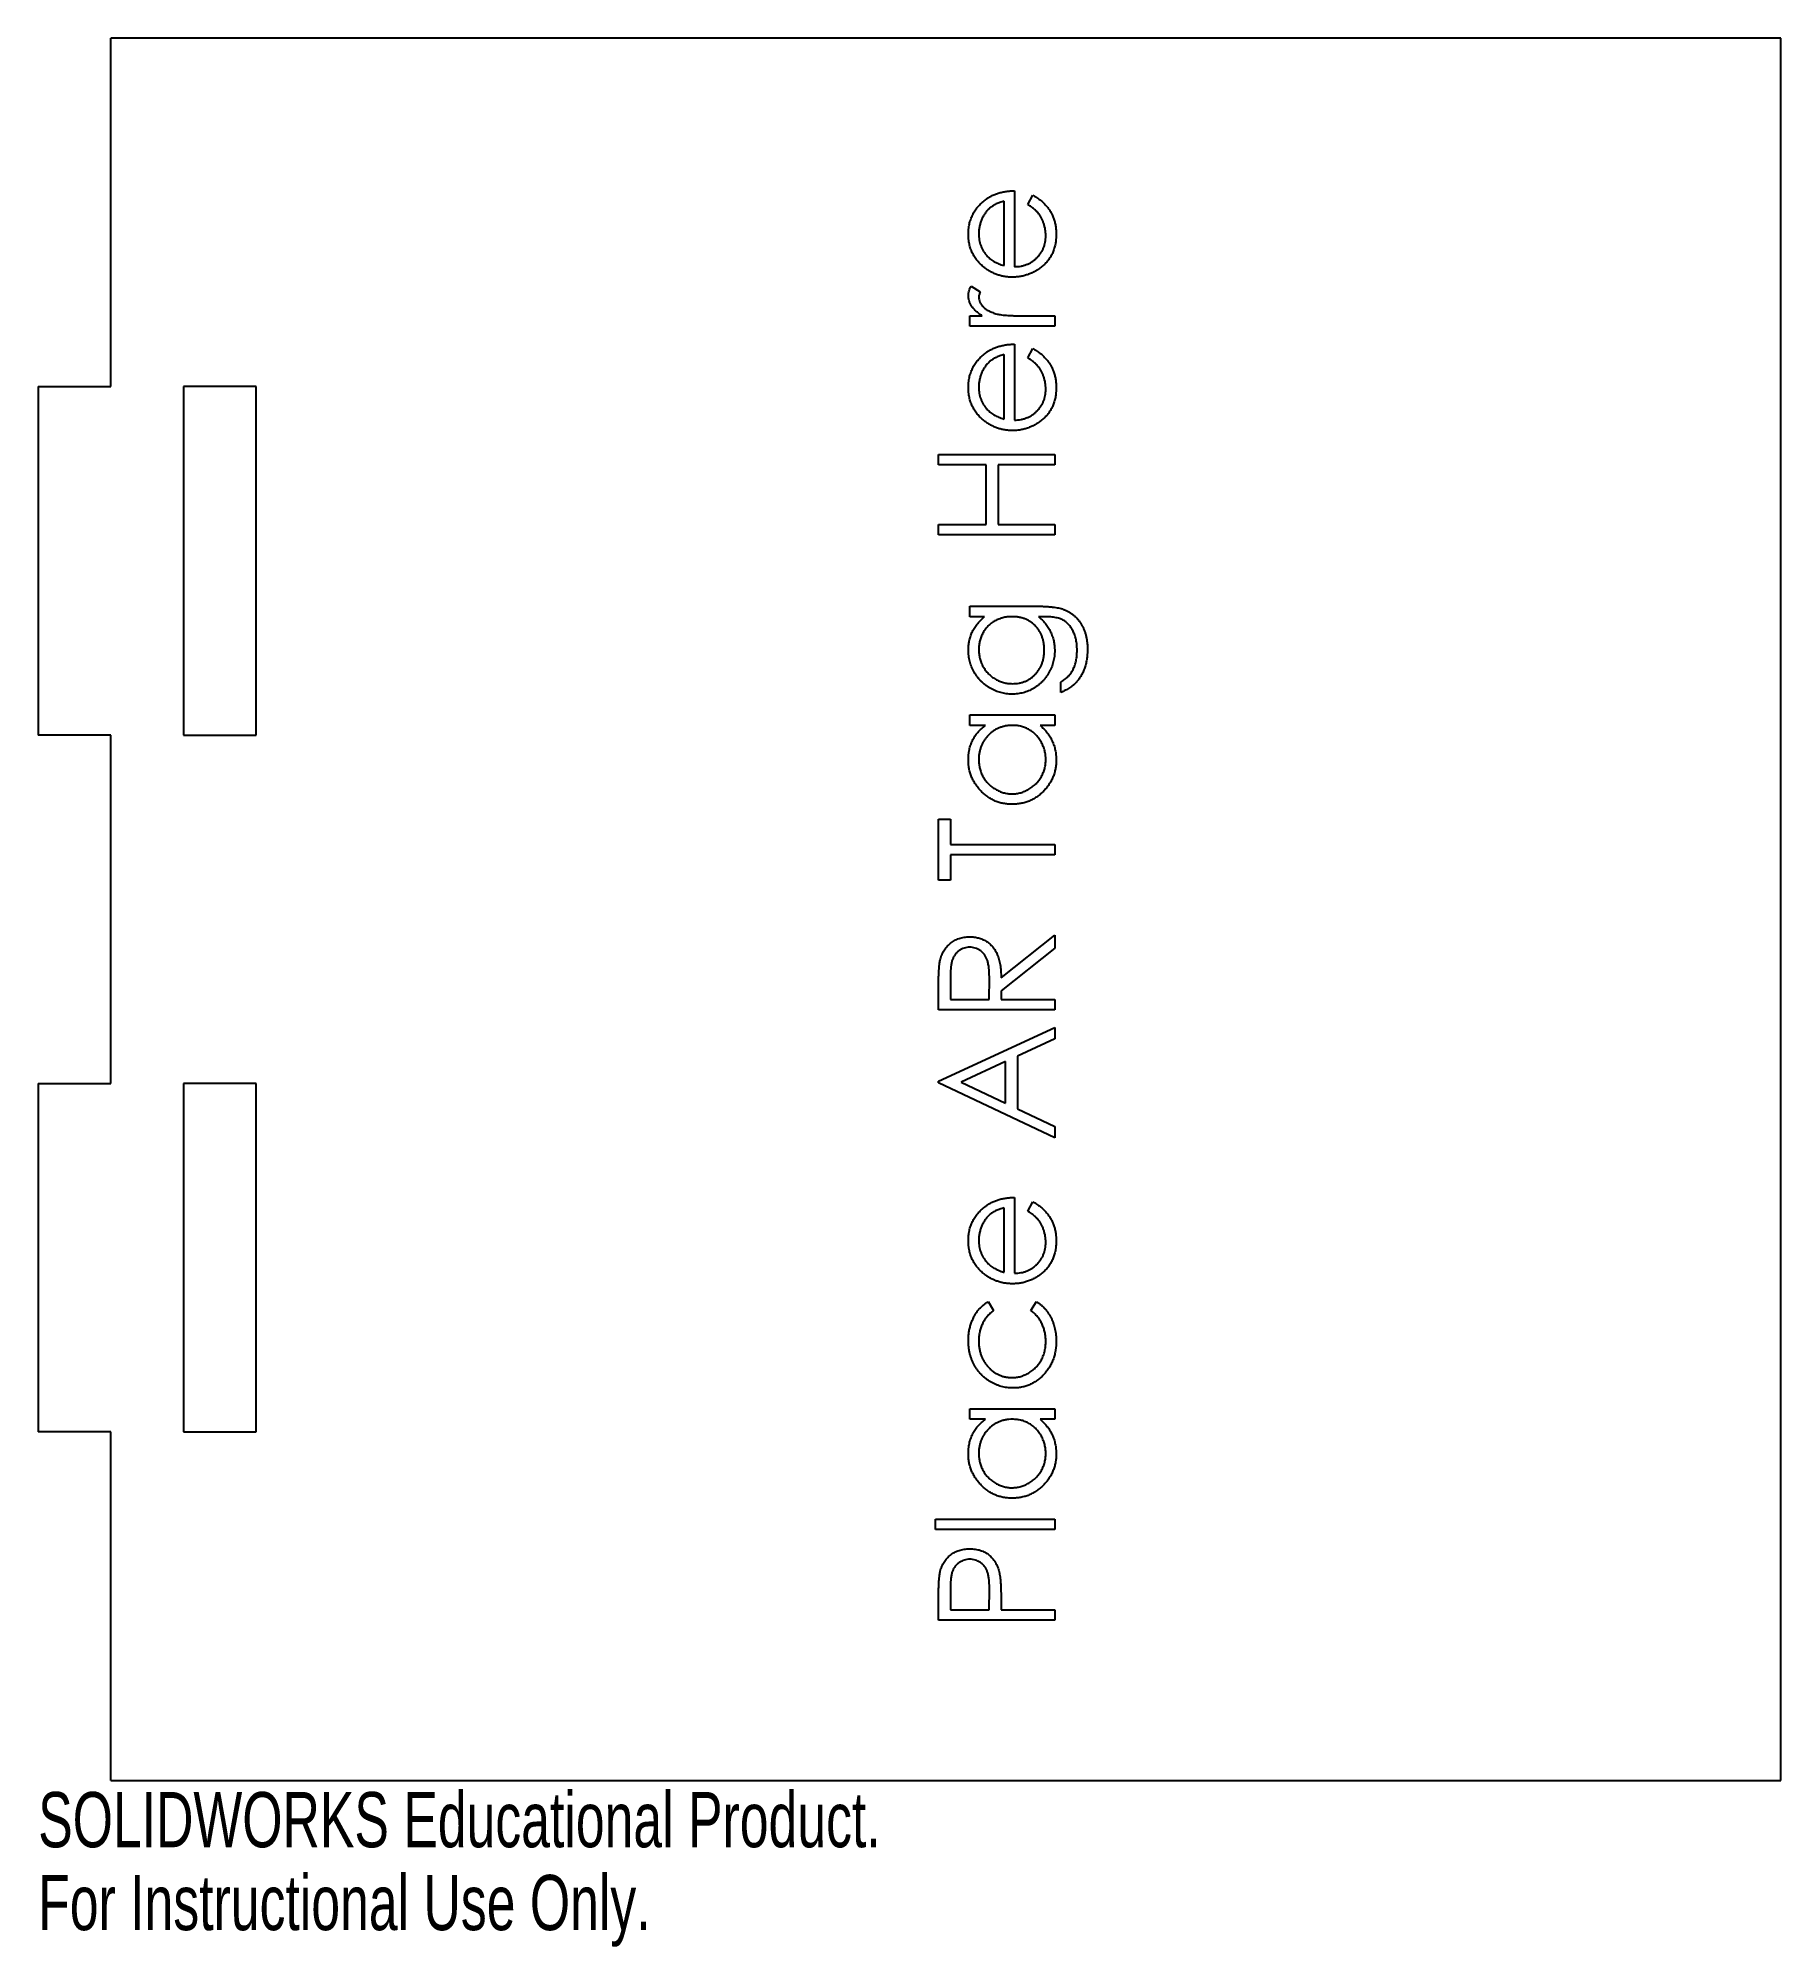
# Model space of a CAD drawing. Header units: inches. Extents: x -3 to 3, y -3.57 to 3.
import ezdxf

# ---------------------------------------------------------------- set-up
doc = ezdxf.new("R2010")
doc.units = ezdxf.units.IN
doc.header["$MEASUREMENT"] = 0
doc.styles.add('SLDTEXTSTYLE0', font='TXT', dxfattribs={"width": 0.7})

msp = doc.modelspace()

# ---------------------------------------------------------------- linework, layer by layer
at = {"color": 7, "linetype": 'Continuous', "lineweight": 25}
for p, q in [((3, 3), (-2.75, 3)), ((-2.75, 1.8), (-2.75, 3)), ((3, -3), (3, 3)), ((0.3256, 2.2166), (0.3256, 2.4385)), ((0.3615, 2.4744), (0.3615, 2.2128)), ((0.4077, 2.4271), (0.4244, 2.459)), ((0.2126, 2.1462), (0.2437, 2.1264)), ((0.2077, 2.0077), (0.2077, 2.0436)), ((0.2077, 2.0436), (0.2507, 2.0436)), ((0.4018, 2.0436), (0.5, 2.0436)), ((0.5, 2.0436), (0.5, 2.0077)), ((0.5, 2.0077), (0.2077, 2.0077)), ((0.3256, 1.6884), (0.3256, 1.9103)), ((0.3615, 1.9462), (0.3615, 1.6846)), ((0.4077, 1.8989), (0.4244, 1.9308)), ((-3, 1.8), (-2.75, 1.8)), ((-3, 1.8), (-3, 0.6)), ((-2.25, 1.8), (-2.5, 1.8)), ((-2.5, 1.8), (-2.5, 0.6)), ((-2.25, 0.6), (-2.25, 1.8)), ((0.1, 1.5308), (0.1, 1.5667)), ((0.1, 1.5667), (0.5, 1.5667)), ((0.2641, 1.5308), (0.1, 1.5308)), ((0.2641, 1.3256), (0.2641, 1.5308)), ((0.5, 1.5308), (0.3051, 1.5308)), ((0.3051, 1.5308), (0.3051, 1.3256)), ((0.5, 1.5667), (0.5, 1.5308)), ((0.1, 1.2897), (0.1, 1.3256)), ((0.1, 1.3256), (0.2641, 1.3256)), ((0.3051, 1.3256), (0.5, 1.3256)), ((0.5, 1.3256), (0.5, 1.2897)), ((0.5, 1.2897), (0.1, 1.2897)), ((0.2077, 1.0077), (0.2077, 1.0436)), ((0.2077, 1.0436), (0.4397, 1.0436)), ((0.2588, 1.0077), (0.2077, 1.0077)), ((0.4591, 1.0077), (0.444, 1.0077)), ((0.5205, 0.7462), (0.5205, 0.7821)), ((0.2077, 0.6333), (0.2077, 0.6692)), ((0.2077, 0.6692), (0.5, 0.6692)), ((0.5, 0.6692), (0.5, 0.6333)), ((-2.75, 0.6), (-3, 0.6)), ((-2.75, -0.6), (-2.75, 0.6)), ((-2.5, 0.6), (-2.25, 0.6)), ((0.2618, 0.6333), (0.2077, 0.6333)), ((0.5, 0.6333), (0.4494, 0.6333)), ((0.1, 0.1), (0.1, 0.3103)), ((0.1, 0.3103), (0.141, 0.3103)), ((0.141, 0.3103), (0.141, 0.2231)), ((0.141, 0.2231), (0.5, 0.2231)), ((0.5, 0.2231), (0.5, 0.1872)), ((0.141, 0.1872), (0.141, 0.1)), ((0.5, 0.1872), (0.141, 0.1872)), ((0.141, 0.1), (0.1, 0.1)), ((0.3154, -0.2367), (0.5, -0.0897)), ((0.5, -0.0897), (0.5, -0.1341)), ((0.5, -0.1341), (0.3154, -0.2811)), ((0.141, -0.2353), (0.141, -0.3103)), ((0.2744, -0.3103), (0.2749, -0.237)), ((0.1, -0.3462), (0.1, -0.2661)), ((0.141, -0.3103), (0.2744, -0.3103)), ((0.3154, -0.2811), (0.3154, -0.3103)), ((0.3154, -0.3103), (0.5, -0.3103)), ((0.5, -0.3103), (0.5, -0.3462)), ((0.5, -0.3462), (0.1, -0.3462)), ((0.1, -0.5923), (0.5, -0.4077)), ((0.5, -0.4467), (0.3718, -0.5058)), ((0.5, -0.4077), (0.5, -0.4467)), ((0.3308, -0.5248), (0.178, -0.5953)), ((0.3308, -0.6677), (0.3308, -0.5248)), ((0.3718, -0.5058), (0.3718, -0.6872)), ((-3, -0.6), (-3, -1.8)), ((-3, -0.6), (-2.75, -0.6)), ((-2.25, -0.6), (-2.5, -0.6)), ((-2.5, -0.6), (-2.5, -1.8)), ((-2.25, -1.8), (-2.25, -0.6)), ((0.1, -0.5974), (0.1, -0.5923)), ((0.5, -0.7872), (0.1, -0.5974)), ((0.178, -0.5953), (0.3308, -0.6677)), ((0.3718, -0.6872), (0.5, -0.748)), ((0.5, -0.748), (0.5, -0.7872)), ((0.3256, -1.2501), (0.3256, -1.0282)), ((0.3615, -0.9923), (0.3615, -1.2538)), ((0.4077, -1.0396), (0.4244, -1.0077)), ((0.2711, -1.3513), (0.2897, -1.3813)), ((0.4179, -1.3813), (0.4377, -1.3513)), ((0.2077, -1.7564), (0.2077, -1.7205)), ((0.2077, -1.7205), (0.5, -1.7205)), ((0.2618, -1.7564), (0.2077, -1.7564)), ((0.5, -1.7564), (0.4494, -1.7564)), ((0.5, -1.7205), (0.5, -1.7564)), ((-2.75, -1.8), (-3, -1.8)), ((-2.75, -3), (-2.75, -1.8)), ((-2.5, -1.8), (-2.25, -1.8)), ((0.0897, -2.1359), (0.0897, -2.1)), ((0.0897, -2.1), (0.5, -2.1)), ((0.5, -2.1), (0.5, -2.1359)), ((0.5, -2.1359), (0.0897, -2.1359)), ((0.141, -2.3397), (0.141, -2.4128)), ((0.2744, -2.4128), (0.2752, -2.3428)), ((0.1, -2.4487), (0.1, -2.3703)), ((0.141, -2.4128), (0.2744, -2.4128)), ((0.3154, -2.3842), (0.3154, -2.4128)), ((0.3154, -2.4128), (0.5, -2.4128)), ((0.5, -2.4128), (0.5, -2.4487)), ((0.5, -2.4487), (0.1, -2.4487)), ((-2.75, -3), (3, -3))]:
    msp.add_line(p, q, dxfattribs=at)
for points, knots in [([(0.2026, 2.3248), (0.2027, 2.3308), (0.203, 2.3426), (0.2058, 2.3597), (0.2103, 2.376), (0.2167, 2.3912), (0.2247, 2.4057), (0.2348, 2.419), (0.2465, 2.4315), (0.2555, 2.4388), (0.2601, 2.4425)], [0, 0, 0, 0, 0.132049, 0.259049, 0.381904, 0.502516, 0.622728, 0.744726, 0.870101, 1, 1, 1, 1]), ([(0.3256, 2.4385), (0.3209, 2.4372), (0.3117, 2.4346), (0.2991, 2.4293), (0.2878, 2.4234), (0.278, 2.4163), (0.2693, 2.4084), (0.2618, 2.3991), (0.2549, 2.3888), (0.2491, 2.3774), (0.2444, 2.3653), (0.241, 2.3527), (0.2389, 2.3398), (0.2386, 2.3311), (0.2385, 2.3267)], [0, 0, 0, 0, 0.096257, 0.184782, 0.267525, 0.344439, 0.419646, 0.496623, 0.576672, 0.660317, 0.74526, 0.830065, 0.914432, 1, 1, 1, 1]), ([(0.2601, 2.4425), (0.2635, 2.4451), (0.2704, 2.4501), (0.2816, 2.4564), (0.2934, 2.4619), (0.3058, 2.4663), (0.3188, 2.4698), (0.3325, 2.4724), (0.3468, 2.4739), (0.3566, 2.4742), (0.3615, 2.4744)], [0, 0, 0, 0, 0.118522, 0.236255, 0.356174, 0.47725, 0.60154, 0.729618, 0.862158, 1, 1, 1, 1]), ([(0.4244, 2.459), (0.4289, 2.4564), (0.4377, 2.4515), (0.4498, 2.443), (0.4605, 2.434), (0.4699, 2.4243), (0.4781, 2.4141), (0.4852, 2.4033), (0.4913, 2.3918), (0.4963, 2.3797), (0.5002, 2.3669), (0.5031, 2.3533), (0.5048, 2.3389), (0.505, 2.329), (0.5051, 2.324)], [0, 0, 0, 0, 0.093384, 0.181689, 0.265546, 0.346039, 0.424597, 0.501912, 0.580013, 0.658291, 0.738533, 0.821867, 0.908787, 1, 1, 1, 1]), ([(0.4692, 2.3195), (0.4692, 2.3231), (0.469, 2.3302), (0.4677, 2.3407), (0.4655, 2.3512), (0.4625, 2.3614), (0.4589, 2.3711), (0.4546, 2.3802), (0.4498, 2.3885), (0.4443, 2.3963), (0.4375, 2.4038), (0.4292, 2.4114), (0.4192, 2.4194), (0.4117, 2.4244), (0.4077, 2.4271)], [0, 0, 0, 0, 0.082597, 0.163889, 0.245674, 0.327919, 0.408809, 0.485689, 0.559113, 0.630217, 0.705259, 0.79157, 0.88979, 1, 1, 1, 1]), ([(0.2571, 2.2106), (0.2527, 2.2142), (0.2442, 2.2213), (0.2331, 2.2335), (0.2236, 2.2464), (0.2159, 2.2604), (0.2099, 2.2752), (0.2057, 2.291), (0.2031, 2.3076), (0.2027, 2.319), (0.2026, 2.3248)], [0, 0, 0, 0, 0.128851, 0.253207, 0.374634, 0.495346, 0.616346, 0.739634, 0.866826, 1, 1, 1, 1]), ([(0.2385, 2.3267), (0.2385, 2.3231), (0.2387, 2.316), (0.24, 2.3056), (0.2421, 2.2955), (0.2452, 2.2859), (0.249, 2.2766), (0.2537, 2.2677), (0.2594, 2.2593), (0.2637, 2.254), (0.2659, 2.2514)], [0, 0, 0, 0, 0.131103, 0.259163, 0.384194, 0.506328, 0.629067, 0.750648, 0.874028, 1, 1, 1, 1]), ([(0.5051, 2.324), (0.505, 2.3183), (0.5047, 2.3074), (0.5025, 2.2914), (0.4989, 2.2764), (0.4939, 2.2623), (0.4874, 2.2492), (0.4794, 2.2371), (0.47, 2.2258), (0.4591, 2.2157), (0.4475, 2.2066), (0.4354, 2.1987), (0.4228, 2.192), (0.4099, 2.1865), (0.3966, 2.1822), (0.383, 2.1791), (0.3689, 2.1773), (0.3594, 2.1771), (0.3546, 2.1769)], [0, 0, 0, 0, 0.0715779, 0.1396278, 0.2047946, 0.2681322, 0.3298104, 0.3912974, 0.4534289, 0.5165464, 0.5796254, 0.6411124, 0.7012869, 0.760489, 0.8199336, 0.8789208, 0.9389834, 1, 1, 1, 1]), ([(0.3615, 2.2128), (0.3654, 2.213), (0.373, 2.2133), (0.384, 2.215), (0.3946, 2.2175), (0.4046, 2.2211), (0.414, 2.2254), (0.423, 2.2307), (0.4313, 2.237), (0.4391, 2.2441), (0.4461, 2.2519), (0.4524, 2.2602), (0.4576, 2.269), (0.4619, 2.2782), (0.4652, 2.2879), (0.4675, 2.298), (0.469, 2.3086), (0.4691, 2.3158), (0.4692, 2.3195)], [0, 0, 0, 0, 0.068385, 0.134476, 0.198391, 0.260753, 0.321829, 0.383037, 0.444653, 0.507398, 0.569825, 0.630778, 0.690929, 0.750945, 0.811049, 0.872331, 0.935004, 1, 1, 1, 1]), ([(0.2659, 2.2514), (0.2676, 2.2495), (0.2711, 2.2456), (0.2771, 2.2404), (0.2836, 2.2355), (0.2908, 2.231), (0.2986, 2.2268), (0.307, 2.223), (0.3161, 2.2195), (0.3224, 2.2176), (0.3256, 2.2166)], [0, 0, 0, 0, 0.109988, 0.222589, 0.338513, 0.459696, 0.585519, 0.717507, 0.854661, 1, 1, 1, 1]), ([(0.3546, 2.1769), (0.3502, 2.177), (0.3413, 2.1773), (0.3281, 2.1788), (0.3153, 2.1815), (0.3028, 2.1852), (0.2908, 2.1899), (0.2791, 2.1957), (0.2678, 2.2026), (0.2606, 2.2079), (0.2571, 2.2106)], [0, 0, 0, 0, 0.128045, 0.253768, 0.377428, 0.500551, 0.623296, 0.746578, 0.872348, 1, 1, 1, 1]), ([(0.2026, 2.1149), (0.2027, 2.1174), (0.203, 2.1225), (0.2049, 2.1303), (0.2081, 2.1383), (0.211, 2.1435), (0.2126, 2.1462)], [0, 0, 0, 0, 0.225278, 0.463523, 0.720324, 1, 1, 1, 1]), ([(0.2507, 2.0436), (0.2467, 2.0462), (0.239, 2.0513), (0.2289, 2.0598), (0.2204, 2.0683), (0.2138, 2.0772), (0.2087, 2.0864), (0.2052, 2.0957), (0.203, 2.1053), (0.2027, 2.1117), (0.2026, 2.1149)], [0, 0, 0, 0, 0.1600114, 0.3060205, 0.4388539, 0.5609922, 0.6757335, 0.7861778, 0.8928739, 1, 1, 1, 1]), ([(0.2437, 2.1264), (0.2429, 2.1247), (0.2414, 2.1214), (0.2397, 2.1166), (0.2387, 2.1122), (0.2385, 2.1094), (0.2385, 2.1081)], [0, 0, 0, 0, 0.295139, 0.56023, 0.794983, 1, 1, 1, 1]), ([(0.2385, 2.1081), (0.2387, 2.1052), (0.239, 2.0993), (0.2421, 2.0907), (0.247, 2.0823), (0.2525, 2.0757), (0.2579, 2.0705), (0.2625, 2.0668), (0.2678, 2.0635), (0.2735, 2.0603), (0.2797, 2.0573), (0.2865, 2.0546), (0.2938, 2.0521), (0.2988, 2.0507), (0.3014, 2.05)], [0, 0, 0, 0, 0.093777, 0.191278, 0.294662, 0.409747, 0.471345, 0.53582, 0.603222, 0.674199, 0.748603, 0.828338, 0.912068, 1, 1, 1, 1]), ([(0.3014, 2.05), (0.3038, 2.0495), (0.3089, 2.0483), (0.3175, 2.0471), (0.3277, 2.0459), (0.3394, 2.0451), (0.3528, 2.0444), (0.3677, 2.044), (0.3842, 2.0436), (0.3957, 2.0436), (0.4018, 2.0436)], [0, 0, 0, 0, 0.070855, 0.157726, 0.258598, 0.375889, 0.508164, 0.657032, 0.820176, 1, 1, 1, 1]), ([(0.2026, 1.7966), (0.2027, 1.8026), (0.203, 1.8144), (0.2058, 1.8315), (0.2103, 1.8478), (0.2167, 1.863), (0.2247, 1.8774), (0.2348, 1.8908), (0.2465, 1.9033), (0.2555, 1.9106), (0.2601, 1.9143)], [0, 0, 0, 0, 0.1320486, 0.2590493, 0.3819041, 0.5025163, 0.6227282, 0.7447264, 0.8701007, 1, 1, 1, 1]), ([(0.3256, 1.9103), (0.3209, 1.9089), (0.3117, 1.9064), (0.2991, 1.9011), (0.2878, 1.8952), (0.278, 1.8881), (0.2693, 1.8802), (0.2618, 1.8709), (0.2549, 1.8606), (0.2491, 1.8492), (0.2444, 1.8371), (0.241, 1.8245), (0.2389, 1.8116), (0.2386, 1.8029), (0.2385, 1.7985)], [0, 0, 0, 0, 0.096257, 0.184782, 0.267525, 0.344439, 0.419646, 0.496623, 0.576672, 0.660317, 0.74526, 0.830065, 0.914432, 1, 1, 1, 1]), ([(0.2601, 1.9143), (0.2635, 1.9169), (0.2704, 1.9219), (0.2816, 1.9282), (0.2934, 1.9337), (0.3058, 1.9381), (0.3188, 1.9416), (0.3325, 1.9442), (0.3468, 1.9457), (0.3566, 1.946), (0.3615, 1.9462)], [0, 0, 0, 0, 0.118522, 0.236255, 0.356174, 0.47725, 0.60154, 0.729618, 0.862158, 1, 1, 1, 1]), ([(0.4244, 1.9308), (0.4289, 1.9282), (0.4377, 1.9233), (0.4498, 1.9148), (0.4605, 1.9058), (0.4699, 1.8961), (0.4781, 1.8859), (0.4852, 1.8751), (0.4913, 1.8636), (0.4963, 1.8515), (0.5002, 1.8387), (0.5031, 1.8251), (0.5048, 1.8107), (0.505, 1.8008), (0.5051, 1.7958)], [0, 0, 0, 0, 0.093384, 0.181689, 0.265546, 0.346039, 0.424597, 0.501912, 0.580013, 0.658291, 0.738533, 0.821867, 0.908787, 1, 1, 1, 1]), ([(0.4692, 1.7913), (0.4692, 1.7948), (0.469, 1.802), (0.4677, 1.8125), (0.4655, 1.823), (0.4625, 1.8332), (0.4589, 1.8429), (0.4546, 1.852), (0.4498, 1.8603), (0.4443, 1.8681), (0.4375, 1.8756), (0.4292, 1.8832), (0.4192, 1.8912), (0.4117, 1.8962), (0.4077, 1.8989)], [0, 0, 0, 0, 0.082597, 0.163889, 0.245674, 0.327919, 0.408809, 0.485689, 0.559113, 0.630217, 0.705259, 0.79157, 0.88979, 1, 1, 1, 1]), ([(0.2571, 1.6824), (0.2527, 1.686), (0.2442, 1.6931), (0.2331, 1.7052), (0.2236, 1.7182), (0.2159, 1.7322), (0.2099, 1.747), (0.2057, 1.7628), (0.2031, 1.7794), (0.2027, 1.7908), (0.2026, 1.7966)], [0, 0, 0, 0, 0.128851, 0.253207, 0.374634, 0.495346, 0.616346, 0.739634, 0.866826, 1, 1, 1, 1]), ([(0.2385, 1.7985), (0.2385, 1.7949), (0.2387, 1.7878), (0.24, 1.7774), (0.2421, 1.7673), (0.2452, 1.7577), (0.249, 1.7484), (0.2537, 1.7395), (0.2594, 1.7311), (0.2637, 1.7258), (0.2659, 1.7232)], [0, 0, 0, 0, 0.131103, 0.259163, 0.384194, 0.506328, 0.629067, 0.750648, 0.874028, 1, 1, 1, 1]), ([(0.5051, 1.7958), (0.505, 1.7901), (0.5047, 1.7792), (0.5025, 1.7632), (0.4989, 1.7482), (0.4939, 1.7341), (0.4874, 1.721), (0.4794, 1.7089), (0.47, 1.6976), (0.4591, 1.6875), (0.4475, 1.6784), (0.4354, 1.6704), (0.4228, 1.6638), (0.4099, 1.6583), (0.3966, 1.654), (0.383, 1.6509), (0.3689, 1.6491), (0.3594, 1.6489), (0.3546, 1.6487)], [0, 0, 0, 0, 0.0715779, 0.1396278, 0.2047946, 0.2681322, 0.3298104, 0.3912974, 0.4534289, 0.5165464, 0.5796254, 0.6411124, 0.7012869, 0.760489, 0.8199336, 0.8789208, 0.9389834, 1, 1, 1, 1]), ([(0.3615, 1.6846), (0.3654, 1.6848), (0.373, 1.6851), (0.384, 1.6868), (0.3946, 1.6893), (0.4046, 1.6929), (0.414, 1.6972), (0.423, 1.7025), (0.4313, 1.7088), (0.4391, 1.7159), (0.4461, 1.7237), (0.4524, 1.732), (0.4576, 1.7408), (0.4619, 1.75), (0.4652, 1.7597), (0.4675, 1.7698), (0.469, 1.7804), (0.4691, 1.7876), (0.4692, 1.7913)], [0, 0, 0, 0, 0.068385, 0.134476, 0.198391, 0.260753, 0.321829, 0.383037, 0.444653, 0.507398, 0.569825, 0.630778, 0.690929, 0.750945, 0.811049, 0.872331, 0.935004, 1, 1, 1, 1]), ([(0.2659, 1.7232), (0.2676, 1.7212), (0.2711, 1.7174), (0.2771, 1.7122), (0.2836, 1.7073), (0.2908, 1.7028), (0.2986, 1.6986), (0.307, 1.6948), (0.3161, 1.6913), (0.3224, 1.6894), (0.3256, 1.6884)], [0, 0, 0, 0, 0.109988, 0.222589, 0.338513, 0.459696, 0.585519, 0.717507, 0.854661, 1, 1, 1, 1]), ([(0.3546, 1.6487), (0.3502, 1.6488), (0.3413, 1.6491), (0.3281, 1.6506), (0.3153, 1.6533), (0.3028, 1.6569), (0.2908, 1.6617), (0.2791, 1.6675), (0.2678, 1.6744), (0.2606, 1.6797), (0.2571, 1.6824)], [0, 0, 0, 0, 0.128045, 0.253768, 0.377428, 0.500551, 0.623296, 0.746578, 0.872348, 1, 1, 1, 1]), ([(0.2026, 0.892), (0.2027, 0.8974), (0.203, 0.908), (0.2054, 0.9236), (0.2093, 0.9387), (0.2147, 0.9533), (0.2222, 0.9676), (0.2321, 0.9815), (0.2444, 0.995), (0.2539, 1.0033), (0.2588, 1.0077)], [0, 0, 0, 0, 0.1209111, 0.2387622, 0.3547549, 0.4703594, 0.5891441, 0.7163289, 0.8524453, 1, 1, 1, 1]), ([(0.3522, 1.0077), (0.3469, 1.0075), (0.3365, 1.0072), (0.3213, 1.0044), (0.3071, 0.9998), (0.2937, 0.9935), (0.2815, 0.9855), (0.2707, 0.9758), (0.261, 0.9648), (0.253, 0.9522), (0.2465, 0.9387), (0.2418, 0.9246), (0.239, 0.9099), (0.2387, 0.8999), (0.2385, 0.8949)], [0, 0, 0, 0, 0.089223, 0.174311, 0.257557, 0.339857, 0.421309, 0.501538, 0.582775, 0.666348, 0.750246, 0.83278, 0.915666, 1, 1, 1, 1]), ([(0.4641, 0.8927), (0.464, 0.8969), (0.4638, 0.9052), (0.4624, 0.9173), (0.46, 0.9287), (0.4566, 0.9395), (0.4523, 0.9497), (0.4468, 0.9591), (0.4406, 0.9681), (0.4334, 0.9762), (0.4254, 0.9836), (0.4167, 0.99), (0.4074, 0.9955), (0.3976, 1.0001), (0.3871, 1.0035), (0.376, 1.0058), (0.3643, 1.0075), (0.3563, 1.0076), (0.3522, 1.0077)], [0, 0, 0, 0, 0.070121, 0.137122, 0.201487, 0.263765, 0.32456, 0.384739, 0.444905, 0.505232, 0.565494, 0.6251, 0.68435, 0.743883, 0.804608, 0.867239, 0.932094, 1, 1, 1, 1]), ([(0.4397, 1.0436), (0.4446, 1.0436), (0.4541, 1.0435), (0.4679, 1.0431), (0.4807, 1.0421), (0.4924, 1.0411), (0.5031, 1.0396), (0.5128, 1.0377), (0.5215, 1.0356), (0.5268, 1.0338), (0.5293, 1.0329)], [0, 0, 0, 0, 0.163445, 0.315489, 0.456291, 0.585864, 0.705429, 0.813371, 0.911718, 1, 1, 1, 1]), ([(0.444, 1.0077), (0.4483, 1.004), (0.4569, 0.9968), (0.4682, 0.9844), (0.4778, 0.9707), (0.4858, 0.956), (0.4921, 0.9404), (0.4967, 0.9244), (0.4995, 0.9078), (0.4998, 0.8965), (0.5, 0.8909)], [0, 0, 0, 0, 0.126584, 0.250941, 0.374443, 0.499573, 0.624733, 0.748994, 0.873157, 1, 1, 1, 1]), ([(0.5769, 0.892), (0.5768, 0.8982), (0.5764, 0.9103), (0.5739, 0.9277), (0.5696, 0.9435), (0.5635, 0.9577), (0.5561, 0.9702), (0.548, 0.981), (0.5387, 0.9896), (0.5302, 0.9955), (0.5225, 0.9991), (0.516, 1.0015), (0.5086, 1.0033), (0.5004, 1.0049), (0.4913, 1.0062), (0.4813, 1.007), (0.4705, 1.0076), (0.463, 1.0077), (0.4591, 1.0077)], [0, 0, 0, 0, 0.09818, 0.189281, 0.274487, 0.355219, 0.431123, 0.501038, 0.566565, 0.629684, 0.662677, 0.698735, 0.738584, 0.782147, 0.830394, 0.882567, 0.939223, 1, 1, 1, 1]), ([(0.5293, 1.0329), (0.5326, 1.0317), (0.5391, 1.0291), (0.5482, 1.0244), (0.5569, 1.0191), (0.5649, 1.0131), (0.5724, 1.0063), (0.5793, 0.999), (0.5856, 0.991), (0.5912, 0.9822), (0.5964, 0.973), (0.6008, 0.9633), (0.6045, 0.9531), (0.6075, 0.9424), (0.6099, 0.9313), (0.6116, 0.9197), (0.6127, 0.9077), (0.6128, 0.8996), (0.6128, 0.8954)], [0, 0, 0, 0, 0.061377, 0.120918, 0.179441, 0.23763, 0.295967, 0.354252, 0.413289, 0.473845, 0.53511, 0.596983, 0.659861, 0.724251, 0.789992, 0.857734, 0.927822, 1, 1, 1, 1]), ([(0.3529, 0.741), (0.3496, 0.7411), (0.343, 0.7412), (0.3331, 0.7422), (0.3235, 0.7437), (0.314, 0.746), (0.3047, 0.7488), (0.2955, 0.7522), (0.2866, 0.7564), (0.2778, 0.761), (0.2694, 0.7663), (0.2613, 0.7721), (0.2538, 0.7784), (0.2466, 0.7851), (0.24, 0.7923), (0.2338, 0.8001), (0.228, 0.8082), (0.2227, 0.8169), (0.2181, 0.8258), (0.2138, 0.8348), (0.2104, 0.8441), (0.2075, 0.8534), (0.2054, 0.8629), (0.2037, 0.8725), (0.2027, 0.8822), (0.2026, 0.8887), (0.2026, 0.892)], [0, 0, 0, 0, 0.0420341, 0.0839054, 0.1250689, 0.1661585, 0.2072103, 0.2484907, 0.2898781, 0.3321695, 0.3744758, 0.416225, 0.4576096, 0.4990732, 0.5405534, 0.5822488, 0.6245498, 0.6674328, 0.7103225, 0.7524671, 0.7940648, 0.8352157, 0.8762283, 0.9174462, 0.9586431, 1, 1, 1, 1]), ([(0.2385, 0.8949), (0.2386, 0.8896), (0.239, 0.8792), (0.242, 0.864), (0.2468, 0.8493), (0.2534, 0.8353), (0.2617, 0.8224), (0.2717, 0.8108), (0.2831, 0.8007), (0.2958, 0.7922), (0.3096, 0.7854), (0.324, 0.7806), (0.339, 0.7774), (0.3492, 0.7771), (0.3543, 0.7769)], [0, 0, 0, 0, 0.085516, 0.169303, 0.252209, 0.336557, 0.42063, 0.502772, 0.584832, 0.668294, 0.751846, 0.834061, 0.916223, 1, 1, 1, 1]), ([(0.5, 0.8909), (0.4999, 0.8875), (0.4998, 0.8809), (0.4989, 0.871), (0.4973, 0.8613), (0.4952, 0.8517), (0.4923, 0.8424), (0.489, 0.8331), (0.4849, 0.824), (0.4802, 0.8151), (0.475, 0.8066), (0.4694, 0.7985), (0.4634, 0.7908), (0.4569, 0.7837), (0.45, 0.7771), (0.4427, 0.771), (0.4349, 0.7654), (0.4268, 0.7602), (0.4182, 0.7558), (0.4095, 0.7518), (0.4006, 0.7484), (0.3915, 0.7457), (0.3821, 0.7437), (0.3726, 0.7421), (0.3628, 0.7412), (0.3562, 0.7411), (0.3529, 0.741)], [0, 0, 0, 0, 0.042863, 0.085187, 0.127219, 0.169041, 0.210896, 0.252856, 0.295658, 0.338581, 0.38149, 0.423606, 0.465089, 0.506333, 0.547059, 0.587693, 0.628691, 0.669961, 0.711048, 0.752006, 0.792681, 0.833453, 0.874196, 0.915497, 0.95748, 1, 1, 1, 1]), ([(0.3543, 0.7769), (0.3582, 0.777), (0.3658, 0.7772), (0.377, 0.7787), (0.3877, 0.7813), (0.3979, 0.7848), (0.4075, 0.7893), (0.4166, 0.7949), (0.4252, 0.8015), (0.4332, 0.809), (0.4404, 0.8173), (0.4468, 0.8263), (0.4521, 0.836), (0.4566, 0.8461), (0.4599, 0.857), (0.4624, 0.8684), (0.4638, 0.8804), (0.464, 0.8885), (0.4641, 0.8927)], [0, 0, 0, 0, 0.064982, 0.1278, 0.189053, 0.248813, 0.307703, 0.366987, 0.42735, 0.488803, 0.550681, 0.612052, 0.673375, 0.734934, 0.797813, 0.862894, 0.930097, 1, 1, 1, 1]), ([(0.6128, 0.8954), (0.6127, 0.8894), (0.6125, 0.8776), (0.6104, 0.8604), (0.6071, 0.844), (0.6024, 0.8288), (0.5966, 0.8147), (0.5899, 0.8019), (0.5822, 0.7904), (0.5734, 0.7801), (0.563, 0.7708), (0.5508, 0.7621), (0.5365, 0.7537), (0.526, 0.7487), (0.5205, 0.7462)], [0, 0, 0, 0, 0.096488, 0.188417, 0.276865, 0.362159, 0.443456, 0.520182, 0.592724, 0.662929, 0.735428, 0.814887, 0.903064, 1, 1, 1, 1]), ([(0.5205, 0.7821), (0.5251, 0.7849), (0.5341, 0.7906), (0.5457, 0.8011), (0.5555, 0.8127), (0.5635, 0.8257), (0.5696, 0.8401), (0.5739, 0.856), (0.5765, 0.8735), (0.5768, 0.8856), (0.5769, 0.892)], [0, 0, 0, 0, 0.124736, 0.243843, 0.35972, 0.474789, 0.593462, 0.719307, 0.853832, 1, 1, 1, 1]), ([(0.2026, 0.5151), (0.2027, 0.521), (0.2031, 0.5327), (0.2057, 0.5498), (0.2103, 0.566), (0.2164, 0.5814), (0.2247, 0.5959), (0.2349, 0.6096), (0.2474, 0.6221), (0.2569, 0.6295), (0.2618, 0.6333)], [0, 0, 0, 0, 0.129876, 0.254681, 0.376055, 0.495308, 0.61515, 0.738121, 0.865633, 1, 1, 1, 1]), ([(0.3545, 0.6333), (0.3504, 0.6332), (0.3425, 0.633), (0.3308, 0.6314), (0.3197, 0.6287), (0.309, 0.625), (0.2988, 0.6202), (0.2892, 0.6143), (0.2801, 0.6074), (0.2716, 0.5994), (0.2639, 0.5907), (0.257, 0.5815), (0.2513, 0.5717), (0.2466, 0.5614), (0.2429, 0.5507), (0.2404, 0.5394), (0.2387, 0.5276), (0.2385, 0.5196), (0.2385, 0.5155)], [0, 0, 0, 0, 0.065634, 0.129188, 0.191219, 0.251913, 0.312507, 0.373494, 0.435152, 0.498741, 0.562095, 0.624187, 0.685476, 0.746097, 0.807612, 0.869967, 0.933951, 1, 1, 1, 1]), ([(0.4692, 0.5152), (0.469, 0.5204), (0.4687, 0.5307), (0.4658, 0.546), (0.4609, 0.5608), (0.4543, 0.5749), (0.4461, 0.5881), (0.4365, 0.5999), (0.4254, 0.61), (0.4131, 0.6184), (0.3996, 0.6251), (0.3853, 0.6299), (0.3702, 0.6328), (0.3598, 0.6331), (0.3545, 0.6333)], [0, 0, 0, 0, 0.084823, 0.168704, 0.252748, 0.338456, 0.42334, 0.505813, 0.586129, 0.667469, 0.748852, 0.830411, 0.913435, 1, 1, 1, 1]), ([(0.4494, 0.6333), (0.454, 0.6293), (0.4629, 0.6214), (0.4747, 0.6082), (0.4842, 0.5942), (0.492, 0.5795), (0.4979, 0.5641), (0.5021, 0.548), (0.5047, 0.5312), (0.505, 0.5197), (0.5051, 0.5139)], [0, 0, 0, 0, 0.134291, 0.26246, 0.386305, 0.507193, 0.627322, 0.748159, 0.872377, 1, 1, 1, 1]), ([(0.353, 0.3615), (0.348, 0.3617), (0.3379, 0.362), (0.3231, 0.3641), (0.3089, 0.3676), (0.2953, 0.3726), (0.2822, 0.379), (0.2697, 0.3867), (0.2577, 0.3959), (0.2466, 0.4064), (0.2363, 0.4179), (0.2273, 0.4301), (0.2196, 0.4428), (0.2134, 0.4562), (0.2085, 0.4701), (0.205, 0.4846), (0.203, 0.4996), (0.2027, 0.5099), (0.2026, 0.5151)], [0, 0, 0, 0, 0.063775, 0.126079, 0.186904, 0.247574, 0.308003, 0.369132, 0.432033, 0.496791, 0.561611, 0.624914, 0.686726, 0.748079, 0.809582, 0.871631, 0.934886, 1, 1, 1, 1]), ([(0.2385, 0.5155), (0.2386, 0.5103), (0.239, 0.4999), (0.2419, 0.4847), (0.2467, 0.4702), (0.2532, 0.4563), (0.2616, 0.4435), (0.2714, 0.4319), (0.2829, 0.4218), (0.2956, 0.4131), (0.3094, 0.4061), (0.3237, 0.4012), (0.3384, 0.3979), (0.3484, 0.3976), (0.3534, 0.3974)], [0, 0, 0, 0, 0.085928, 0.169607, 0.252496, 0.336272, 0.419777, 0.50203, 0.585103, 0.669819, 0.754165, 0.836645, 0.918003, 1, 1, 1, 1]), ([(0.5051, 0.5139), (0.505, 0.5088), (0.5047, 0.4986), (0.5026, 0.4836), (0.4991, 0.4692), (0.4943, 0.4554), (0.488, 0.4421), (0.4804, 0.4294), (0.4713, 0.4173), (0.461, 0.406), (0.4497, 0.3956), (0.4377, 0.3864), (0.425, 0.3788), (0.4118, 0.3724), (0.3979, 0.3675), (0.3835, 0.3641), (0.3685, 0.362), (0.3582, 0.3617), (0.353, 0.3615)], [0, 0, 0, 0, 0.06462, 0.127433, 0.189004, 0.24993, 0.310668, 0.372329, 0.434939, 0.499576, 0.564191, 0.626735, 0.688109, 0.749294, 0.810331, 0.871901, 0.935046, 1, 1, 1, 1]), ([(0.3534, 0.3974), (0.3584, 0.3976), (0.3684, 0.3981), (0.3831, 0.4011), (0.3974, 0.4063), (0.4113, 0.4133), (0.4241, 0.4221), (0.4358, 0.4322), (0.4458, 0.4438), (0.4542, 0.4567), (0.461, 0.4705), (0.4657, 0.485), (0.4687, 0.5), (0.4691, 0.5101), (0.4692, 0.5152)], [0, 0, 0, 0, 0.081596, 0.162873, 0.245092, 0.330422, 0.416116, 0.499851, 0.583013, 0.66713, 0.751291, 0.833771, 0.916249, 1, 1, 1, 1]), ([(0.1054, -0.1755), (0.1062, -0.1726), (0.1076, -0.1668), (0.1106, -0.1584), (0.1141, -0.1505), (0.1182, -0.143), (0.123, -0.1359), (0.1283, -0.1292), (0.1341, -0.123), (0.1406, -0.1172), (0.1475, -0.1119), (0.1548, -0.1073), (0.1626, -0.1034), (0.1707, -0.1004), (0.1792, -0.0978), (0.1881, -0.0961), (0.1974, -0.095), (0.2038, -0.0949), (0.207, -0.0949)], [0, 0, 0, 0, 0.0642112, 0.1270525, 0.1887278, 0.24911, 0.3094251, 0.3697939, 0.430612, 0.491884, 0.5540513, 0.6151803, 0.6762828, 0.7384501, 0.8007762, 0.8651965, 0.9316474, 1, 1, 1, 1]), ([(0.2069, -0.1308), (0.2037, -0.1309), (0.1973, -0.1312), (0.188, -0.1334), (0.1792, -0.1372), (0.1708, -0.1422), (0.1634, -0.1484), (0.157, -0.1556), (0.1518, -0.1638), (0.1483, -0.1713), (0.1462, -0.1781), (0.1447, -0.1839), (0.1437, -0.1906), (0.1427, -0.198), (0.1419, -0.2062), (0.1414, -0.2152), (0.1411, -0.225), (0.141, -0.2318), (0.141, -0.2353)], [0, 0, 0, 0, 0.068801, 0.136339, 0.203981, 0.273501, 0.342899, 0.410938, 0.479129, 0.54949, 0.587827, 0.630814, 0.678939, 0.731984, 0.79115, 0.85531, 0.9251, 1, 1, 1, 1]), ([(0.2749, -0.237), (0.2749, -0.2336), (0.2749, -0.227), (0.2745, -0.2174), (0.2739, -0.2085), (0.2732, -0.2002), (0.2721, -0.1927), (0.2708, -0.1858), (0.2694, -0.1797), (0.267, -0.1725), (0.2635, -0.1644), (0.258, -0.1558), (0.2515, -0.1482), (0.2437, -0.1421), (0.2354, -0.1369), (0.2263, -0.1335), (0.2168, -0.1312), (0.2102, -0.1309), (0.2069, -0.1308)], [0, 0, 0, 0, 0.0716548, 0.1388875, 0.2011472, 0.2590763, 0.312197, 0.3606145, 0.4050108, 0.4450189, 0.5184534, 0.5894227, 0.6580394, 0.7272811, 0.7958269, 0.8631876, 0.9304039, 1, 1, 1, 1]), ([(0.207, -0.0949), (0.2123, -0.095), (0.2227, -0.0954), (0.2378, -0.0984), (0.2519, -0.1034), (0.2649, -0.1103), (0.2767, -0.1191), (0.287, -0.1296), (0.2957, -0.142), (0.3016, -0.1535), (0.3055, -0.1636), (0.3082, -0.1719), (0.3103, -0.181), (0.3121, -0.1908), (0.3136, -0.2013), (0.3146, -0.2125), (0.3152, -0.2244), (0.3153, -0.2325), (0.3154, -0.2367)], [0, 0, 0, 0, 0.07878, 0.153721, 0.226714, 0.299191, 0.37119, 0.443006, 0.516689, 0.593217, 0.633873, 0.676989, 0.7229, 0.771959, 0.824211, 0.879379, 0.937948, 1, 1, 1, 1]), ([(0.1, -0.2661), (0.1, -0.2608), (0.1001, -0.2505), (0.1002, -0.2358), (0.1008, -0.2225), (0.1013, -0.2105), (0.1021, -0.1998), (0.1029, -0.1905), (0.104, -0.1825), (0.105, -0.1777), (0.1054, -0.1755)], [0, 0, 0, 0, 0.176258, 0.338434, 0.484822, 0.617158, 0.734698, 0.837385, 0.926372, 1, 1, 1, 1]), ([(0.2026, -1.1418), (0.2027, -1.1358), (0.203, -1.1241), (0.2058, -1.1069), (0.2103, -1.0907), (0.2167, -1.0755), (0.2247, -1.061), (0.2348, -1.0477), (0.2465, -1.0351), (0.2555, -1.0278), (0.2601, -1.0241)], [0, 0, 0, 0, 0.132049, 0.259049, 0.381904, 0.502516, 0.622728, 0.744726, 0.870101, 1, 1, 1, 1]), ([(0.3256, -1.0282), (0.3209, -1.0295), (0.3117, -1.032), (0.2991, -1.0374), (0.2878, -1.0433), (0.278, -1.0503), (0.2693, -1.0583), (0.2618, -1.0676), (0.2549, -1.0778), (0.2491, -1.0892), (0.2444, -1.1014), (0.241, -1.1139), (0.2389, -1.1269), (0.2386, -1.1356), (0.2385, -1.14)], [0, 0, 0, 0, 0.096257, 0.184782, 0.267525, 0.344439, 0.419646, 0.496623, 0.576672, 0.660317, 0.74526, 0.830065, 0.914432, 1, 1, 1, 1]), ([(0.2601, -1.0241), (0.2635, -1.0216), (0.2704, -1.0165), (0.2816, -1.0102), (0.2934, -1.0048), (0.3058, -1.0004), (0.3188, -0.9968), (0.3325, -0.9943), (0.3468, -0.9928), (0.3566, -0.9925), (0.3615, -0.9923)], [0, 0, 0, 0, 0.118522, 0.236255, 0.356174, 0.47725, 0.60154, 0.729618, 0.862158, 1, 1, 1, 1]), ([(0.4692, -1.1472), (0.4692, -1.1436), (0.469, -1.1365), (0.4677, -1.1259), (0.4655, -1.1155), (0.4625, -1.1053), (0.4589, -1.0955), (0.4546, -1.0864), (0.4498, -1.0781), (0.4443, -1.0703), (0.4375, -1.0628), (0.4292, -1.0553), (0.4192, -1.0473), (0.4117, -1.0423), (0.4077, -1.0396)], [0, 0, 0, 0, 0.082597, 0.163889, 0.245674, 0.327919, 0.408809, 0.485689, 0.559113, 0.630217, 0.705259, 0.79157, 0.88979, 1, 1, 1, 1]), ([(0.4244, -1.0077), (0.4289, -1.0102), (0.4377, -1.0152), (0.4498, -1.0237), (0.4605, -1.0326), (0.4699, -1.0423), (0.4781, -1.0525), (0.4852, -1.0634), (0.4913, -1.0748), (0.4963, -1.087), (0.5002, -1.0998), (0.5031, -1.1134), (0.5048, -1.1278), (0.505, -1.1377), (0.5051, -1.1427)], [0, 0, 0, 0, 0.093384, 0.181689, 0.265546, 0.346039, 0.424597, 0.501912, 0.580013, 0.658291, 0.738533, 0.821867, 0.908787, 1, 1, 1, 1]), ([(0.2571, -1.2561), (0.2527, -1.2525), (0.2442, -1.2454), (0.2331, -1.2332), (0.2236, -1.2202), (0.2159, -1.2063), (0.2099, -1.1914), (0.2057, -1.1757), (0.2031, -1.1591), (0.2027, -1.1477), (0.2026, -1.1418)], [0, 0, 0, 0, 0.128851, 0.253207, 0.374634, 0.495346, 0.616346, 0.739634, 0.866826, 1, 1, 1, 1]), ([(0.2385, -1.14), (0.2385, -1.1436), (0.2387, -1.1507), (0.24, -1.1611), (0.2421, -1.1711), (0.2452, -1.1807), (0.249, -1.19), (0.2537, -1.1989), (0.2594, -1.2074), (0.2637, -1.2126), (0.2659, -1.2153)], [0, 0, 0, 0, 0.131103, 0.259163, 0.384194, 0.506328, 0.629067, 0.750648, 0.874028, 1, 1, 1, 1]), ([(0.5051, -1.1427), (0.505, -1.1483), (0.5047, -1.1593), (0.5025, -1.1752), (0.4989, -1.1902), (0.4939, -1.2043), (0.4874, -1.2174), (0.4794, -1.2296), (0.47, -1.2409), (0.4591, -1.251), (0.4475, -1.26), (0.4354, -1.268), (0.4228, -1.2747), (0.4099, -1.2802), (0.3966, -1.2845), (0.383, -1.2876), (0.3689, -1.2893), (0.3594, -1.2896), (0.3546, -1.2897)], [0, 0, 0, 0, 0.071578, 0.139628, 0.204795, 0.268132, 0.32981, 0.391297, 0.453429, 0.516546, 0.579625, 0.641112, 0.701287, 0.760489, 0.819934, 0.878921, 0.938983, 1, 1, 1, 1]), ([(0.3615, -1.2538), (0.3654, -1.2537), (0.373, -1.2533), (0.384, -1.2517), (0.3946, -1.2492), (0.4046, -1.2456), (0.414, -1.2413), (0.423, -1.236), (0.4313, -1.2296), (0.4391, -1.2226), (0.4461, -1.2147), (0.4524, -1.2065), (0.4576, -1.1977), (0.4619, -1.1884), (0.4652, -1.1788), (0.4675, -1.1686), (0.469, -1.1581), (0.4691, -1.1509), (0.4692, -1.1472)], [0, 0, 0, 0, 0.0683846, 0.1344756, 0.1983911, 0.2607535, 0.3218292, 0.3830372, 0.4446531, 0.507398, 0.5698252, 0.6307776, 0.6909287, 0.7509451, 0.8110495, 0.8723309, 0.9350041, 1, 1, 1, 1]), ([(0.2659, -1.2153), (0.2676, -1.2172), (0.2711, -1.2211), (0.2771, -1.2262), (0.2836, -1.2312), (0.2908, -1.2356), (0.2986, -1.2398), (0.307, -1.2436), (0.3161, -1.2471), (0.3224, -1.2491), (0.3256, -1.2501)], [0, 0, 0, 0, 0.109988, 0.222589, 0.338513, 0.459696, 0.585519, 0.717507, 0.854661, 1, 1, 1, 1]), ([(0.3546, -1.2897), (0.3502, -1.2896), (0.3413, -1.2894), (0.3281, -1.2879), (0.3153, -1.2852), (0.3028, -1.2815), (0.2908, -1.2768), (0.2791, -1.271), (0.2678, -1.2641), (0.2606, -1.2588), (0.2571, -1.2561)], [0, 0, 0, 0, 0.128045, 0.253768, 0.377428, 0.500551, 0.623296, 0.746578, 0.872348, 1, 1, 1, 1]), ([(0.2026, -1.4851), (0.2027, -1.4803), (0.2029, -1.4708), (0.2046, -1.4566), (0.2073, -1.4426), (0.2113, -1.4291), (0.216, -1.4162), (0.2214, -1.4042), (0.2276, -1.3932), (0.2344, -1.3832), (0.2422, -1.3741), (0.2508, -1.3657), (0.2604, -1.3579), (0.2675, -1.3535), (0.2711, -1.3513)], [0, 0, 0, 0, 0.091262, 0.182067, 0.271888, 0.362021, 0.450031, 0.533934, 0.613304, 0.689893, 0.765431, 0.841449, 0.919739, 1, 1, 1, 1]), ([(0.4377, -1.3513), (0.4403, -1.3531), (0.4455, -1.3566), (0.4529, -1.3626), (0.4598, -1.369), (0.4662, -1.3758), (0.4723, -1.383), (0.4777, -1.3909), (0.4829, -1.399), (0.4875, -1.4076), (0.4917, -1.4166), (0.4953, -1.4259), (0.4984, -1.4355), (0.5008, -1.4454), (0.5028, -1.4556), (0.5041, -1.4662), (0.505, -1.477), (0.5051, -1.4843), (0.5051, -1.4881)], [0, 0, 0, 0, 0.059633, 0.119069, 0.178197, 0.236957, 0.295932, 0.355856, 0.416473, 0.477742, 0.539903, 0.602538, 0.665422, 0.729765, 0.794829, 0.861827, 0.930011, 1, 1, 1, 1]), ([(0.2897, -1.3813), (0.2856, -1.3846), (0.2776, -1.3911), (0.2672, -1.4024), (0.2583, -1.4144), (0.251, -1.4273), (0.2453, -1.4412), (0.2414, -1.4559), (0.2389, -1.4716), (0.2386, -1.4823), (0.2385, -1.4877)], [0, 0, 0, 0, 0.128324, 0.252584, 0.373506, 0.493364, 0.614609, 0.73847, 0.865995, 1, 1, 1, 1]), ([(0.4692, -1.4875), (0.4691, -1.4822), (0.4688, -1.4718), (0.4663, -1.4566), (0.4623, -1.4421), (0.4567, -1.4283), (0.4494, -1.4153), (0.4405, -1.4032), (0.4301, -1.3916), (0.422, -1.3848), (0.4179, -1.3813)], [0, 0, 0, 0, 0.129981, 0.255447, 0.377298, 0.498442, 0.619372, 0.741857, 0.868564, 1, 1, 1, 1]), ([(0.3563, -1.6487), (0.3528, -1.6487), (0.3459, -1.6486), (0.3358, -1.6474), (0.3257, -1.6459), (0.3159, -1.6434), (0.3063, -1.6405), (0.2968, -1.6368), (0.2876, -1.6324), (0.2785, -1.6275), (0.2699, -1.6219), (0.2616, -1.6158), (0.2538, -1.6093), (0.2467, -1.6021), (0.2399, -1.5945), (0.2336, -1.5864), (0.2279, -1.5778), (0.2226, -1.5687), (0.2178, -1.5593), (0.2138, -1.5495), (0.2103, -1.5394), (0.2075, -1.5291), (0.2052, -1.5185), (0.2038, -1.5076), (0.2027, -1.4965), (0.2026, -1.4889), (0.2026, -1.4851)], [0, 0, 0, 0, 0.041291, 0.082136, 0.122636, 0.162831, 0.203007, 0.243526, 0.284173, 0.32541, 0.366855, 0.407551, 0.448187, 0.488683, 0.529015, 0.569843, 0.61137, 0.653238, 0.695446, 0.737751, 0.780043, 0.822807, 0.865978, 0.909595, 0.954231, 1, 1, 1, 1]), ([(0.2385, -1.4877), (0.2386, -1.4921), (0.2388, -1.5008), (0.2403, -1.5134), (0.243, -1.5255), (0.2466, -1.5371), (0.2513, -1.548), (0.2571, -1.5584), (0.2639, -1.5682), (0.2717, -1.5773), (0.2802, -1.5856), (0.2893, -1.5929), (0.2988, -1.5991), (0.3088, -1.6041), (0.3192, -1.6081), (0.3301, -1.6107), (0.3414, -1.6125), (0.3491, -1.6127), (0.353, -1.6128)], [0, 0, 0, 0, 0.069522, 0.136921, 0.201969, 0.265462, 0.328248, 0.390817, 0.45355, 0.517542, 0.580738, 0.641922, 0.701597, 0.760313, 0.818757, 0.877718, 0.938094, 1, 1, 1, 1]), ([(0.353, -1.6128), (0.3582, -1.6126), (0.3683, -1.6122), (0.3834, -1.6091), (0.3979, -1.6038), (0.4117, -1.5968), (0.4246, -1.5878), (0.4361, -1.5773), (0.4461, -1.5652), (0.4544, -1.5516), (0.4611, -1.5369), (0.4658, -1.5212), (0.4687, -1.5046), (0.469, -1.4933), (0.4692, -1.4875)], [0, 0, 0, 0, 0.080524, 0.160375, 0.2403334, 0.3225393, 0.405033, 0.4866048, 0.5678723, 0.6513383, 0.7362418, 0.8215319, 0.9090064, 1, 1, 1, 1]), ([(0.5051, -1.4881), (0.505, -1.4937), (0.5048, -1.5048), (0.5026, -1.5211), (0.4993, -1.5367), (0.4946, -1.5515), (0.4884, -1.5655), (0.4809, -1.5789), (0.472, -1.5915), (0.4619, -1.6032), (0.4509, -1.6139), (0.4391, -1.6231), (0.4267, -1.631), (0.4138, -1.6375), (0.4002, -1.6426), (0.3861, -1.6461), (0.3714, -1.6483), (0.3613, -1.6486), (0.3563, -1.6487)], [0, 0, 0, 0, 0.069569, 0.136355, 0.201125, 0.264488, 0.327183, 0.389579, 0.452173, 0.515875, 0.579188, 0.640132, 0.69999, 0.75865, 0.817794, 0.876966, 0.937625, 1, 1, 1, 1]), ([(0.2026, -1.8747), (0.2027, -1.8687), (0.2031, -1.857), (0.2057, -1.8399), (0.2103, -1.8237), (0.2164, -1.8083), (0.2247, -1.7938), (0.2349, -1.7802), (0.2474, -1.7676), (0.2569, -1.7602), (0.2618, -1.7564)], [0, 0, 0, 0, 0.129876, 0.254681, 0.376055, 0.495308, 0.61515, 0.738121, 0.865633, 1, 1, 1, 1]), ([(0.3545, -1.7564), (0.3504, -1.7565), (0.3425, -1.7567), (0.3308, -1.7584), (0.3197, -1.761), (0.309, -1.7647), (0.2988, -1.7696), (0.2892, -1.7754), (0.2801, -1.7824), (0.2716, -1.7903), (0.2639, -1.799), (0.257, -1.8082), (0.2513, -1.8181), (0.2466, -1.8283), (0.2429, -1.8391), (0.2404, -1.8504), (0.2387, -1.8621), (0.2385, -1.8701), (0.2385, -1.8742)], [0, 0, 0, 0, 0.065634, 0.129188, 0.191219, 0.251913, 0.312507, 0.373494, 0.435152, 0.498741, 0.562095, 0.624187, 0.685476, 0.746097, 0.807612, 0.869967, 0.933951, 1, 1, 1, 1]), ([(0.4692, -1.8745), (0.469, -1.8693), (0.4687, -1.859), (0.4658, -1.8437), (0.4609, -1.829), (0.4543, -1.8148), (0.4461, -1.8016), (0.4365, -1.7898), (0.4254, -1.7797), (0.4131, -1.7713), (0.3996, -1.7647), (0.3853, -1.7598), (0.3702, -1.757), (0.3598, -1.7566), (0.3545, -1.7564)], [0, 0, 0, 0, 0.0848229, 0.1687042, 0.2527478, 0.3384562, 0.4233397, 0.505813, 0.586129, 0.6674688, 0.7488519, 0.8304115, 0.9134348, 1, 1, 1, 1]), ([(0.4494, -1.7564), (0.454, -1.7605), (0.4629, -1.7684), (0.4747, -1.7815), (0.4842, -1.7956), (0.492, -1.8102), (0.4979, -1.8257), (0.5021, -1.8418), (0.5047, -1.8585), (0.505, -1.87), (0.5051, -1.8758)], [0, 0, 0, 0, 0.1342907, 0.2624597, 0.386305, 0.5071928, 0.6273215, 0.7481593, 0.8723775, 1, 1, 1, 1]), ([(0.353, -2.0282), (0.348, -2.0281), (0.3379, -2.0278), (0.3231, -2.0257), (0.3089, -2.0221), (0.2953, -2.0171), (0.2822, -2.0108), (0.2697, -2.003), (0.2577, -1.9939), (0.2466, -1.9833), (0.2363, -1.9719), (0.2273, -1.9597), (0.2196, -1.947), (0.2134, -1.9336), (0.2085, -1.9197), (0.205, -1.9052), (0.203, -1.8901), (0.2027, -1.8799), (0.2026, -1.8747)], [0, 0, 0, 0, 0.063775, 0.126079, 0.186904, 0.247574, 0.308003, 0.369132, 0.432033, 0.496791, 0.561611, 0.624914, 0.686726, 0.748079, 0.809582, 0.871631, 0.934886, 1, 1, 1, 1]), ([(0.2385, -1.8742), (0.2386, -1.8794), (0.239, -1.8898), (0.2419, -1.905), (0.2467, -1.9196), (0.2532, -1.9334), (0.2616, -1.9462), (0.2714, -1.9578), (0.2829, -1.9679), (0.2956, -1.9766), (0.3094, -1.9836), (0.3237, -1.9886), (0.3384, -1.9918), (0.3484, -1.9921), (0.3534, -1.9923)], [0, 0, 0, 0, 0.085928, 0.169607, 0.252496, 0.336272, 0.419777, 0.50203, 0.585103, 0.669819, 0.754165, 0.836645, 0.918003, 1, 1, 1, 1]), ([(0.5051, -1.8758), (0.505, -1.881), (0.5047, -1.8911), (0.5026, -1.9061), (0.4991, -1.9205), (0.4943, -1.9344), (0.488, -1.9476), (0.4804, -1.9603), (0.4713, -1.9724), (0.461, -1.9837), (0.4497, -1.9941), (0.4377, -2.0033), (0.425, -2.0109), (0.4118, -2.0173), (0.3979, -2.0222), (0.3835, -2.0256), (0.3685, -2.0278), (0.3582, -2.0281), (0.353, -2.0282)], [0, 0, 0, 0, 0.06462, 0.1274335, 0.1890041, 0.2499301, 0.3106685, 0.372329, 0.4349391, 0.4995755, 0.5641912, 0.6267352, 0.6881093, 0.7492936, 0.8103305, 0.8719012, 0.9350459, 1, 1, 1, 1]), ([(0.3534, -1.9923), (0.3584, -1.9921), (0.3684, -1.9917), (0.3831, -1.9886), (0.3974, -1.9835), (0.4113, -1.9765), (0.4241, -1.9677), (0.4358, -1.9576), (0.4458, -1.9459), (0.4542, -1.933), (0.461, -1.9192), (0.4657, -1.9047), (0.4687, -1.8898), (0.4691, -1.8796), (0.4692, -1.8745)], [0, 0, 0, 0, 0.081596, 0.162873, 0.245092, 0.330422, 0.416116, 0.499851, 0.583013, 0.66713, 0.751291, 0.833771, 0.916249, 1, 1, 1, 1]), ([(0.106, -2.2792), (0.1068, -2.2764), (0.1083, -2.2709), (0.1113, -2.2631), (0.1148, -2.2556), (0.1189, -2.2484), (0.1236, -2.2418), (0.1287, -2.2354), (0.1345, -2.2295), (0.1408, -2.2239), (0.1476, -2.2189), (0.1549, -2.2146), (0.1626, -2.2108), (0.1707, -2.2078), (0.1793, -2.2055), (0.1882, -2.2038), (0.1976, -2.2027), (0.204, -2.2026), (0.2073, -2.2026)], [0, 0, 0, 0, 0.062472, 0.123472, 0.183383, 0.243116, 0.302081, 0.361286, 0.42141, 0.48249, 0.544101, 0.605721, 0.667186, 0.730025, 0.794582, 0.860367, 0.928918, 1, 1, 1, 1]), ([(0.2073, -2.2026), (0.2106, -2.2026), (0.217, -2.2027), (0.2264, -2.2038), (0.2354, -2.2054), (0.244, -2.2077), (0.2521, -2.2108), (0.2598, -2.2144), (0.267, -2.2187), (0.2737, -2.2237), (0.28, -2.2292), (0.2858, -2.2353), (0.291, -2.2419), (0.2957, -2.249), (0.2997, -2.2567), (0.3033, -2.2648), (0.3064, -2.2734), (0.308, -2.2793), (0.3088, -2.2824)], [0, 0, 0, 0, 0.070119, 0.137192, 0.202016, 0.264631, 0.326117, 0.38601, 0.445812, 0.505298, 0.564633, 0.624283, 0.683902, 0.743953, 0.805388, 0.868388, 0.933084, 1, 1, 1, 1]), ([(0.1, -2.3703), (0.1, -2.3649), (0.1, -2.3545), (0.1004, -2.3397), (0.1008, -2.3263), (0.1015, -2.3142), (0.1022, -2.3035), (0.1033, -2.2941), (0.1044, -2.2861), (0.1055, -2.2814), (0.106, -2.2792)], [0, 0, 0, 0, 0.176956, 0.339055, 0.486318, 0.618781, 0.735619, 0.838742, 0.926457, 1, 1, 1, 1]), ([(0.2075, -2.2385), (0.2042, -2.2386), (0.1978, -2.2389), (0.1885, -2.241), (0.1795, -2.2446), (0.1712, -2.2496), (0.1636, -2.2556), (0.1571, -2.2626), (0.1518, -2.2706), (0.1483, -2.278), (0.1462, -2.2846), (0.1447, -2.2903), (0.1437, -2.2968), (0.1427, -2.3039), (0.1419, -2.3118), (0.1414, -2.3205), (0.1411, -2.3298), (0.141, -2.3363), (0.141, -2.3397)], [0, 0, 0, 0, 0.0700338, 0.1392185, 0.2081679, 0.2791337, 0.3499371, 0.4182944, 0.4875403, 0.5575765, 0.5954902, 0.638118, 0.6859574, 0.7382224, 0.7961316, 0.8585366, 0.9266681, 1, 1, 1, 1]), ([(0.2752, -2.3428), (0.2752, -2.3394), (0.2752, -2.3328), (0.2748, -2.3232), (0.2743, -2.3144), (0.2735, -2.3063), (0.2724, -2.2988), (0.2712, -2.2921), (0.2698, -2.2861), (0.2674, -2.2792), (0.2639, -2.2714), (0.2586, -2.2629), (0.2519, -2.2557), (0.2443, -2.2496), (0.2359, -2.2446), (0.2268, -2.241), (0.2173, -2.2389), (0.2108, -2.2386), (0.2075, -2.2385)], [0, 0, 0, 0, 0.072547, 0.14005, 0.202519, 0.260605, 0.313264, 0.361727, 0.40489, 0.444319, 0.516599, 0.586409, 0.654996, 0.724302, 0.793411, 0.86161, 0.929538, 1, 1, 1, 1]), ([(0.3088, -2.2824), (0.3093, -2.2849), (0.3105, -2.2904), (0.3118, -2.2994), (0.3129, -2.3099), (0.3139, -2.3219), (0.3144, -2.3354), (0.3151, -2.3503), (0.3154, -2.3668), (0.3154, -2.3782), (0.3154, -2.3842)], [0, 0, 0, 0, 0.075172, 0.164743, 0.268011, 0.385964, 0.517799, 0.663698, 0.824417, 1, 1, 1, 1])]:
    msp.add_open_spline(points, degree=3, knots=knots, dxfattribs=at)

# ---------------------------------------------------------------- texts
at = {"color": 7, "linetype": 'Continuous', "char_height": 0.1903, "attachment_point": 1, "style": 'SLDTEXTSTYLE0'}
for s, insert in [('SOLIDWORKS Educational Product.', (-3, -3.0401)), ('For Instructional Use Only.', (-3, -3.3256))]:
    msp.add_mtext(s, dxfattribs=dict(at, insert=insert))

doc.saveas('drawing.dxf')
